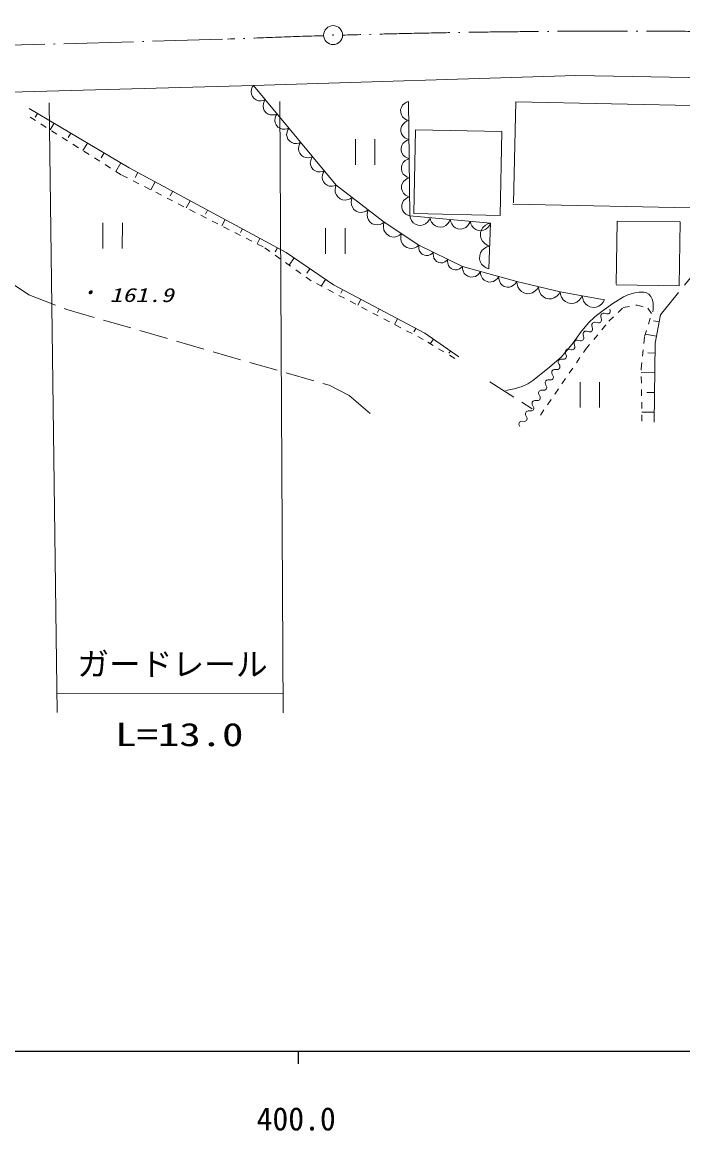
# Model space of a CAD drawing. Units: millimetres, scale not verified. Extents: x 40000 to 680000, y 20000 to 380000.
# Drawn here: x 446260 to 498297, y 198715 to 286057 of the extents above; entities that cross this region are included whole.
import ezdxf
from ezdxf.enums import TextEntityAlignment as Align

# ---------------------------------------------------------------- set-up
doc = ezdxf.new("R2010")
doc.units = ezdxf.units.MM
doc.header["$LTSCALE"] = 1000
for name, pattern in [('USER1', [3, 2.25, -0.75]), ('USER2', [1, 0.5, -0.5]), ('USER3', [7.000001, 5.508197, -0.688525, 0.114754, -0.688525])]:
    doc.linetypes.add(name, pattern=pattern)
for name, color, linetype, lineweight in [('M-TTL-BAND', 7, 'Continuous', 25), ('S-BGD', 1, 'Continuous', 13), ('S-BGD-HTXT', 6, 'Continuous', 13), ('S-BMK', 3, 'USER3', 13)]:
    doc.layers.add(name, color=color, linetype=linetype, lineweight=lineweight)
doc.styles.add('ＭＳ ゴシック', font='')
doc.styles.get('ＭＳ ゴシック').set_extended_font_data('MS Gothic')

# ---------------------------------------------------------------- blocks, each defined once
blk = doc.blocks.new('BUHIN14')
at = {"layer": 'S-BGD'}
blk.add_lwpolyline([(-479, -132), (-446, -20), (-419, 34), (-378, 81), (-320, 115), (-261, 132), (-201, 130), (-140, 114), (-86, 79), (86, -79), (141, -108), (190, -128), (257, -130), (325, -112), (380, -78), (418, -29), (446, 20), (479, 132)], dxfattribs=at)
blk = doc.blocks.new('BUHIN15')
at = {"layer": 'S-BGD'}
blk.add_lwpolyline([(-428, -224), (-419, -111), (-405, -54), (-376, -1), (-328, 43), (-275, 71), (-218, 82), (-156, 79), (-98, 58), (98, -58), (156, -74), (207, -82), (271, -70), (331, -39), (377, 4), (403, 59), (419, 111), (428, 224)], dxfattribs=at)
blk = doc.blocks.new('BUHIN205')
at = {"layer": 'S-BGD'}
blk.add_lwpolyline([(-368, -655), (-190, -691), (-18, -684), (198, -637), (358, -537), (493, -411), (607, -207), (645, -26), (647, 162), (575, 371), (489, 518), (368, 655)], dxfattribs=at)
blk = doc.blocks.new('BUHIN206')
at = {"layer": 'S-BGD'}
blk.add_lwpolyline([(651, -458), (707, -274), (719, -92), (692, 140), (604, 319), (486, 476), (284, 618), (97, 677), (-102, 699), (-329, 645), (-493, 571), (-651, 458)], dxfattribs=at)
blk = doc.blocks.new('BUHIN207')
at = {"layer": 'S-BGD'}
blk.add_lwpolyline([(-479, -764), (-267, -817), (-61, -819), (201, -775), (398, -665), (568, -521), (716, -284), (772, -68), (785, 157), (711, 412), (617, 593), (479, 764)], dxfattribs=at)
blk = doc.blocks.new('BUHIN208')
at = {"layer": 'S-BGD'}
blk.add_lwpolyline([(123, -718), (279, -636), (404, -526), (538, -359), (597, -186), (622, -8), (584, 214), (501, 374), (388, 517), (206, 630), (52, 689), (-123, 718)], dxfattribs=at)
blk = doc.blocks.new('BUHIN209')
at = {"layer": 'S-BGD'}
blk.add_lwpolyline([(303, -738), (450, -613), (557, -466), (661, -255), (683, -56), (667, 140), (573, 369), (447, 520), (292, 646), (70, 723), (-109, 749), (-303, 738)], dxfattribs=at)
blk = doc.blocks.new('BUHIN210')
at = {"layer": 'S-BGD'}
blk.add_lwpolyline([(366, -733), (507, -594), (606, -435), (696, -211), (703, -6), (672, 194), (559, 421), (418, 566), (250, 683), (17, 746), (-168, 759), (-366, 733)], dxfattribs=at)
blk = doc.blocks.new('BUHIN211')
at = {"layer": 'S-BGD'}
blk.add_lwpolyline([(353, -528), (448, -407), (508, -275), (556, -94), (541, 64), (498, 215), (389, 378), (266, 476), (125, 550), (-60, 575), (-203, 567), (-353, 528)], dxfattribs=at)
blk = doc.blocks.new('BUHIN212')
at = {"layer": 'S-BGD'}
blk.add_lwpolyline([(520, -529), (603, -370), (643, -205), (658, 13), (607, 191), (525, 355), (364, 519), (202, 604), (24, 658), (-194, 647), (-357, 606), (-520, 529)], dxfattribs=at)
blk = doc.blocks.new('BUHIN213')
at = {"layer": 'S-BGD'}
blk.add_lwpolyline([(638, -604), (729, -412), (770, -215), (779, 44), (711, 253), (606, 443), (408, 630), (213, 724), (0, 780), (-257, 757), (-448, 702), (-638, 604)], dxfattribs=at)
blk = doc.blocks.new('BUHIN214')
at = {"layer": 'S-BGD'}
blk.add_lwpolyline([(675, -571), (756, -373), (786, -173), (780, 87), (700, 294), (584, 479), (375, 656), (174, 739), (-44, 784), (-301, 747), (-490, 681), (-675, 571)], dxfattribs=at)
blk = doc.blocks.new('BUHIN260')
at = {"layer": 'S-BGD'}
for p, q in [((-160, 1249), (-1163, -482)), ((165, -1251), (1168, 479))]:
    blk.add_line(p, q, dxfattribs=at)
blk = doc.blocks.new('BUHIN268')
at = {"layer": 'S-BGD'}
blk.add_circle((0, 0), 22.5, dxfattribs=at)
at = {"layer": 'S-BMK', "linetype": 'Continuous'}
blk.add_circle((0, 0), 746, dxfattribs=at)

msp = doc.modelspace()

# ---------------------------------------------------------------- linework, layer by layer
at = {"layer": 'M-TTL-BAND'}
for p, q in [((40000, 205000), (579000, 205000)), ((468000, 205000), (468000, 204000))]:
    msp.add_line(p, q, dxfattribs=at)
at = {"layer": 'S-BGD'}
for p, q in [((464479, 281075), (489875, 281863)), ((489875, 281863), (512563, 281423)), ((422678, 279909), (464479, 281075)), ((464479, 281075), (470995, 273229)), ((476695, 279810), (476804, 270794)), ((485137, 279793), (484971, 271837)), ((504820, 279383), (485137, 279793)), ((446798, 279265), (454687, 274588)), ((447456, 278875), (447284, 278585)), ((448770, 278096), (448461, 277574)), ((450085, 277316), (449886, 276981)), ((477115, 270976), (477250, 277574)), ((484033, 277436), (477250, 277574)), ((483899, 270838), (484033, 277436)), ((451400, 276537), (451046, 275939)), ((452715, 275757), (452489, 275376)), ((454030, 274978), (453630, 274304)), ((454687, 274588), (467050, 267914)), ((455374, 274217), (455157, 273816)), ((456748, 273476), (456405, 272841)), ((458121, 272734), (457927, 272374)), ((470995, 273229), (474783, 270300)), ((459495, 271992), (459190, 271427)), ((484909, 271712), (501326, 271371)), ((460868, 271251), (460697, 270933)), ((476804, 270794), (483146, 270223)), ((477115, 270976), (483899, 270838)), ((462242, 270509), (461974, 270014)), ((474783, 270300), (477516, 268492)), ((483146, 270223), (483015, 266617)), ((493114, 270392), (493044, 265418)), ((498088, 270322), (493114, 270392)), ((498016, 265285), (498088, 270322)), ((463616, 269768), (463466, 269491)), ((464989, 269026), (464759, 268600)), ((466363, 268284), (466194, 267971)), ((477516, 268492), (480933, 266807)), ((467050, 267914), (470776, 265358)), ((467671, 267488), (467278, 266915)), ((468913, 266636), (468670, 266281)), ((480933, 266807), (485221, 265618)), ((470155, 265784), (469803, 265270)), ((485221, 265618), (488640, 264804)), ((470776, 265358), (477983, 261552)), ((471497, 264977), (471350, 264698)), ((488640, 264804), (492121, 264176)), ((493044, 265356), (498016, 265285)), ((472938, 264216), (472695, 263756)), ((474379, 263455), (474236, 263182)), ((496531, 263005), (496113, 260765)), ((475821, 262694), (475584, 262245)), ((496427, 262445), (495980, 262528)), ((477262, 261933), (477121, 261667)), ((477983, 261552), (480653, 259682)), ((496218, 261325), (495344, 261488)), ((478650, 261085), (478400, 260728)), ((496113, 260765), (496030, 254555)), ((479986, 260150), (479874, 259991)), ((496103, 259989), (495530, 259996)), ((496082, 258436), (495019, 258451)), ((496061, 256884), (495451, 256892)), ((496040, 255331), (495069, 255344))]:
    msp.add_line(p, q, dxfattribs=at)
at = {"layer": 'S-BGD', "linetype": 'USER2'}
for p, q in [((454064, 274030), (446673, 278706)), ((465247, 268352), (454064, 274030)), ((469036, 265672), (465247, 268352)), ((477857, 261055), (469036, 265672)), ((492470, 262492), (493607, 263576)), ((493607, 263576), (494693, 263772)), ((494693, 263772), (495532, 263523)), ((495286, 261302), (495850, 263128)), ((495532, 263523), (495876, 263029)), ((490641, 260275), (492470, 262492)), ((495014, 258745), (495286, 261302)), ((480342, 259558), (477857, 261055)), ((487079, 255099), (490641, 260275)), ((495080, 254630), (495014, 258745))]:
    msp.add_line(p, q, dxfattribs=at)
at = {"layer": 'S-BGD', "linetype": 'USER1'}
for p, q in [((496531, 263005), (505197, 273649)), ((437620, 270880), (446773, 264566)), ((446773, 264566), (449773, 263426)), ((449773, 263426), (470436, 257447)), ((483086, 257721), (486438, 255594)), ((470436, 257447), (472021, 256639)), ((472021, 256639), (473678, 255221))]:
    msp.add_line(p, q, dxfattribs=at)
at = {"layer": 'S-BGD'}
msp.add_lwpolyline([(484367, 257028), (485019, 257164), (485645, 257355), (486080, 257564), (486489, 257829), (487628, 258734), (488715, 259674), (489200, 260212), (489647, 260799), (490228, 261600), (490860, 262369), (491379, 262848), (491951, 263294), (492793, 263890), (493637, 264414), (494056, 264602), (494512, 264741), (494860, 264798), (495213, 264796), (495423, 264744), (495614, 264635), (495772, 264458), (495886, 264241), (495959, 263956), (495971, 263667), (495954, 263447), (495926, 263226)], dxfattribs=at)
at = {"layer": 'S-BGD-HTXT'}
for p, q in [((448387, 279701), (449006, 231676)), ((466550, 279802), (466817, 231645)), ((448986, 233186), (466808, 233155))]:
    msp.add_line(p, q, dxfattribs=at)
at = {"layer": 'S-BMK'}
msp.add_line((414550, 283363), (462436, 284726), dxfattribs=at)
for start, end in [(91.75076, 92.315), (84.22546, 91.63898)]:
    msp.add_arc((493481, -483200), 768553, start, end, dxfattribs=at)

# ---------------------------------------------------------------- block references
at = {"rotation": 210}
for name, p in [('BUHIN268', (470749, 285038)), ('BUHIN208', (464945, 280514)), ('BUHIN208', (465875, 279393)), ('BUHIN205', (476704, 279059)), ('BUHIN208', (466806, 278272)), ('BUHIN208', (467737, 277152)), ('BUHIN205', (476722, 277556)), ('BUHIN260', (473276, 275829)), ('BUHIN208', (468668, 276031)), ('BUHIN205', (476741, 276053)), ('BUHIN208', (469599, 274910)), ('BUHIN205', (476759, 274550)), ('BUHIN208', (470529, 273789)), ('BUHIN209', (471626, 272740)), ('BUHIN205', (476777, 273048)), ('BUHIN209', (472889, 271764)), ('BUHIN205', (476795, 271545)), ('BUHIN260', (453386, 269237)), ('BUHIN209', (474152, 270788)), ('BUHIN206', (477597, 270722)), ('BUHIN206', (479182, 270580)), ('BUHIN206', (480768, 270437)), ('BUHIN206', (482353, 270294)), ('BUHIN260', (470925, 268817)), ('BUHIN210', (475466, 269848)), ('BUHIN207', (483113, 269321)), ('BUHIN210', (476832, 268944)), ('BUHIN211', (478085, 268211)), ('BUHIN211', (479224, 267649)), ('BUHIN207', (483048, 267518)), ('BUHIN211', (480363, 267088)), ('BUHIN212', (481648, 266609)), ('BUHIN212', (483077, 266212)), ('BUHIN212', (484506, 265816)), ('BUHIN213', (486076, 265415)), ('BUHIN213', (487785, 265007)), ('BUHIN214', (489510, 264647)), ('BUHIN214', (491251, 264333)), ('BUHIN14', (492206, 263101)), ('BUHIN14', (490811, 261686)), ('BUHIN14', (491508, 262393)), ('BUHIN14', (490113, 260978)), ('BUHIN14', (489415, 260270)), ('BUHIN15', (488808, 259508)), ('BUHIN15', (488292, 258692)), ('BUHIN15', (487775, 257876)), ('BUHIN260', (490978, 256700)), ('BUHIN15', (487259, 257059)), ('BUHIN15', (486742, 256243)), ('BUHIN15', (486225, 255427)), ('BUHIN15', (485709, 254610))]:
    msp.add_blockref(name, p, dxfattribs=at)

# ---------------------------------------------------------------- texts
at = {"layer": 'M-TTL-BAND', "style": 'ＭＳ ゴシック'}
msp.add_text('400.0', height=1833, dxfattribs=at).set_placement((467844, 198195), align=Align.BOTTOM_CENTER)
at = {"layer": 'S-BGD', "style": 'ＭＳ ゴシック', "oblique": 15}
msp.add_text('・', height=1100, rotation=359.9, dxfattribs=at).set_placement((450758, 263883), align=Align.BOTTOM_LEFT)
at = {"layer": 'S-BGD', "style": 'ＭＳ ゴシック', "oblique": 15, "width": 1.35}
msp.add_text('161.9', height=1100, rotation=359.9, dxfattribs=at).set_placement((453151, 263687), align=Align.BOTTOM_LEFT)
at = {"layer": 'S-BGD-HTXT', "style": 'ＭＳ ゴシック'}
msp.add_text('ガードレール', height=1833, rotation=359.9, dxfattribs=at).set_placement((450594, 234027), align=Align.BOTTOM_LEFT)
at = {"layer": 'S-BGD-HTXT', "style": 'ＭＳ ゴシック', "width": 1.35}
msp.add_text('L=13.0', height=1833, rotation=359.9, dxfattribs=at).set_placement((453588, 228483), align=Align.BOTTOM_LEFT)

doc.saveas('drawing.dxf')
